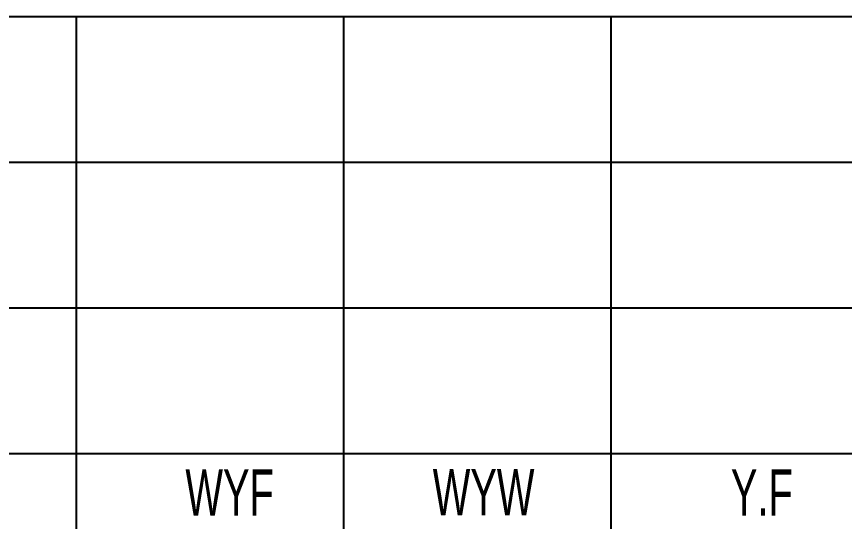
# Model space of a CAD drawing. Header units: millimetres. Extents: x -256 to 585, y -266 to 328.
# Drawn here: x 518.26 to 552.38, y 4.01 to 24.83 of the extents above; entities that cross this region are included whole.
import ezdxf

# ---------------------------------------------------------------- set-up
doc = ezdxf.new("R2010")
doc.units = ezdxf.units.MM
doc.styles.add('Arial Narrow', font='ARIALN.TTF', dxfattribs={"height": 0.2})

# ---------------------------------------------------------------- blocks, each defined once
blk = doc.blocks.new('Unknown-252070812-55925')
at = {"color": 7, "linetype": 'Continuous'}
for p, q in [((451.671, 24.834), (564.788, 24.834)), ((520.733, -17.219), (520.733, 24.834)), ((531.747, -17.219), (531.747, 24.834)), ((542.761, -17.219), (542.761, 24.834)), ((451.671, 18.828), (564.788, 18.828)), ((451.671, 12.819), (564.788, 12.819)), ((451.671, 6.811), (564.788, 6.811))]:
    blk.add_line(p, q, dxfattribs=at)
blk = doc.blocks.new('Unknown-252070812-55927')
at = {"color": 6, "style": 'Arial Narrow', "width": 0.75}
for s, p in [('WYF', (525.221, 4.244)), ('WYW', (535.413, 4.258)), ('Y.F', (547.697, 4.246))]:
    blk.add_text(s, height=1.9089, dxfattribs=at).set_placement(p)

msp = doc.modelspace()

# ---------------------------------------------------------------- block references
for name in ['Unknown-252070812-55925', 'Unknown-252070812-55927']:
    msp.add_blockref(name, (0, 0))

doc.saveas('drawing.dxf')
